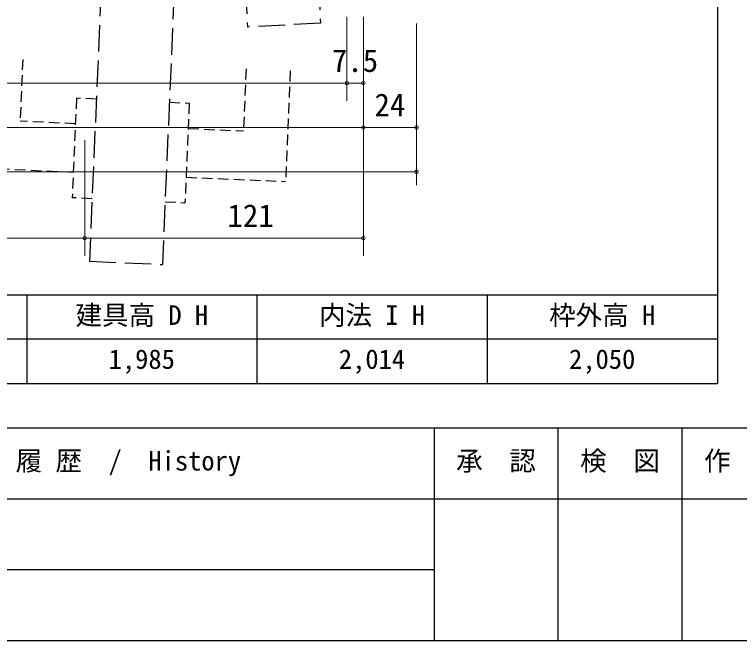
# Model space of a CAD drawing. Units: millimetres at full size. Extents: x -800 to 800, y -560 to 560.
# Drawn here: x -165.5 to 162, y -560 to -277.4 of the extents above; entities that cross this region are included whole.
import ezdxf
from ezdxf.enums import TextEntityAlignment as Align

# ---------------------------------------------------------------- set-up
doc = ezdxf.new("R2010")
doc.units = ezdxf.units.MM
doc.header["$LTSCALE"] = 4
doc.header["$PDMODE"] = 32
doc.header["$PDSIZE"] = 1.6
doc.linetypes.add('DASHED1', pattern=[1.8, 1.2, -0.6])
doc.linetypes.add('DASHED3', pattern=[4, 3, -1])
doc.layers.add('0-0', color=7, linetype='Continuous', lineweight=25)
doc.layers.add('2-0', color=4, linetype='Continuous', lineweight=9)
doc.styles.add('ＭＳ ゴシック', font='')
doc.styles.get('ＭＳ ゴシック').set_extended_font_data('MS Gothic')

msp = doc.modelspace()

# ---------------------------------------------------------------- linework, layer by layer
at = {"layer": '0-0'}
for p, q in [((-780, -404), (152, -404)), ((-160, -404), (-160, -444)), ((-56, -404), (-56, -444)), ((48, -404), (48, -444)), ((152, -424), (-780, -424)), ((-780, -444), (152, -444)), ((-800, -464), (800, -464)), ((24, -464), (24, -560)), ((80, -464), (80, -560)), ((136, -464), (136, -560)), ((-476, -496), (800, -496)), ((-476, -528), (24, -528)), ((-800, -560), (800, -560))]:
    msp.add_line(p, q, dxfattribs=at)
msp.add_lwpolyline([(-780, -24), (152, -24), (152, -444)], dxfattribs=at)
at = {"layer": '2-0', "color": 7, "linetype": 'DASHED3', "lineweight": 25}
for p, q in [((-39.17, -55.628), (-27.342, -281.318)), ((-72.125, -57.355), (-60.297, -283.045)), ((-122.996, -186.208), (-131.698, -388.793)), ((-90.026, -187.624), (-98.729, -390.21)), ((-27.342, -281.318), (-60.297, -283.045)), ((-131.698, -388.793), (-98.729, -390.21))]:
    msp.add_line(p, q, dxfattribs=at)
at = {"layer": '2-0'}
for p, q in [((-15.411, -316.37), (-15.411, -278.37)), ((-7.912, -336.37), (-7.912, -278.37)), ((-7.912, -316.37), (-7.912, -281.365)), ((16.087, -354.437), (16.087, -281.365)), ((-612.92, -308.37), (-15.411, -308.37)), ((-15.411, -308.37), (-7.912, -308.37)), ((-617.918, -328.37), (-7.912, -328.37)), ((-7.912, -328.37), (16.087, -328.37)), ((-7.912, -386.37), (-7.912, -328.37)), ((-133.805, -386.37), (-133.805, -334.059)), ((-641.916, -348.37), (16.087, -348.37)), ((-641.916, -378.37), (-131.964, -378.37)), ((-131.964, -378.37), (-7.912, -378.37))]:
    msp.add_line(p, q, dxfattribs=at)
at = {"layer": '2-0', "color": 7, "linetype": 'DASHED1', "lineweight": 25}
for p, q in [((-161.813, -297.617), (-163.015, -325.591)), ((-60.906, -301.952), (-62.108, -329.926)), ((-40.924, -302.81), (-43.07, -352.764)), ((-137.544, -315.175), (-139.475, -360.133)), ((-128.552, -315.561), (-137.544, -315.175)), ((-138.038, -326.664), (-163.015, -325.591)), ((-87.085, -328.853), (-62.108, -329.926)), ((-138.982, -348.644), (-183.94, -346.712)), ((-88.029, -350.833), (-43.07, -352.764)), ((-130.484, -360.519), (-139.475, -360.133)), ((-97.514, -361.936), (-88.522, -362.322))]:
    msp.add_line(p, q, dxfattribs=at)
msp.add_lwpolyline([(-95.583, -316.977), (-86.591, -317.363), (-88.522, -362.322)], dxfattribs=at)
at = {"layer": '2-0'}
for p in [(-15.411, -308.37), (-7.912, -308.37), (-7.912, -328.37), (16.087, -328.37), (16.087, -348.37), (-133.805, -378.37), (-7.912, -378.37)]:
    msp.add_point(p, dxfattribs=at)

# ---------------------------------------------------------------- texts
at = {"layer": '0-0', "style": 'ＭＳ ゴシック'}
for s, p in [('建具高 D H', (-138, -420.131)), ('内法 I H', (-28, -420.131)), ('枠外高 H', (76, -420.131)), ('1,985', (-123, -440)), ('2,014', (-19, -440)), ('2,050', (85, -440)), ('改 定 履 歴\u3000/\u3000History', (-201, -485.894)), ('承\u3000認', (34, -485.92)), ('検\u3000図', (90, -485.92)), ('作\u3000成', (146, -485.92))]:
    msp.add_text(s, height=8.798, dxfattribs=at).set_placement(p, align=Align.BOTTOM_LEFT)
at = {"layer": '2-0', "color": 7, "style": 'ＭＳ ゴシック'}
for s, p in [('7.5', (-22.162, -306.37)), ('24', (-2.912, -326.37)), ('121', (-69.359, -376.37))]:
    msp.add_text(s, height=10.26, dxfattribs=at).set_placement(p, align=Align.BOTTOM_LEFT)

doc.saveas('drawing.dxf')
